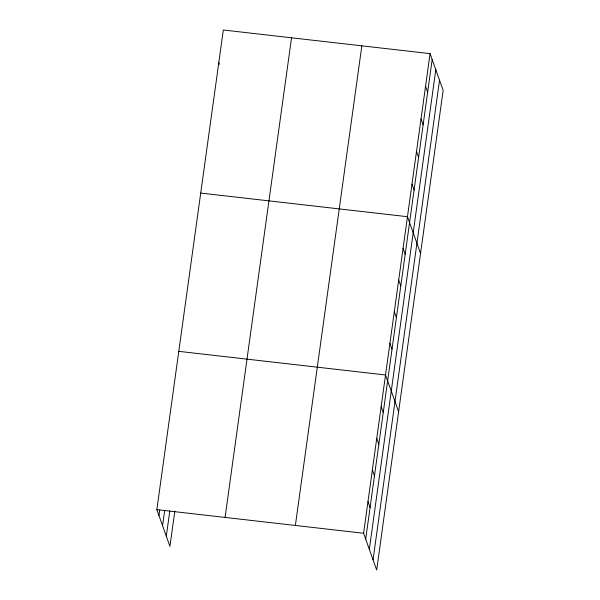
<?xml version="1.0" encoding="UTF-8"?>
<svg xmlns="http://www.w3.org/2000/svg" width="600" height="600" viewBox="0 0 600 600"><rect width="100%" height="100%" fill="white"/><g stroke="black" fill="none" stroke-linecap="round" stroke-linejoin="round"><path stroke-width="0.9" d="M174.817 511.095L169.928 546.368L156.847 509.625L223.32 30L430.072 53.633L443.153 90.375L376.68 570L363.593 533.257L430.072 53.633M158.947 515.535L159.697 510.105M162.57 525.705L164.7 510.33M166.305 536.19L169.815 510.87M225.067 517.418L291.548 37.8M295.365 525.457L361.845 45.832M365.692 539.16L432.173 59.543M369.322 549.338L435.795 69.72M373.05 559.822L439.53 80.205M200.722 193.072L407.467 216.705L420.555 253.447M178.785 351.345L385.53 374.978L398.618 411.728M156.847 509.625L363.593 533.257M425.55 86.242L427.658 92.153M421.028 118.86L423.135 124.77M416.513 151.477L418.612 157.38M411.99 184.087L414.09 189.998M403.08 248.355L405.188 254.265M398.692 280.013L400.8 285.923M394.305 311.67L396.412 317.58M389.918 343.32L392.025 349.23M381.142 406.635L383.25 412.545M376.755 438.293L378.855 444.195M372.368 469.942L374.468 475.853M218.805 62.617L219.405 64.305M367.98 501.6L370.08 507.51"/></g></svg>
